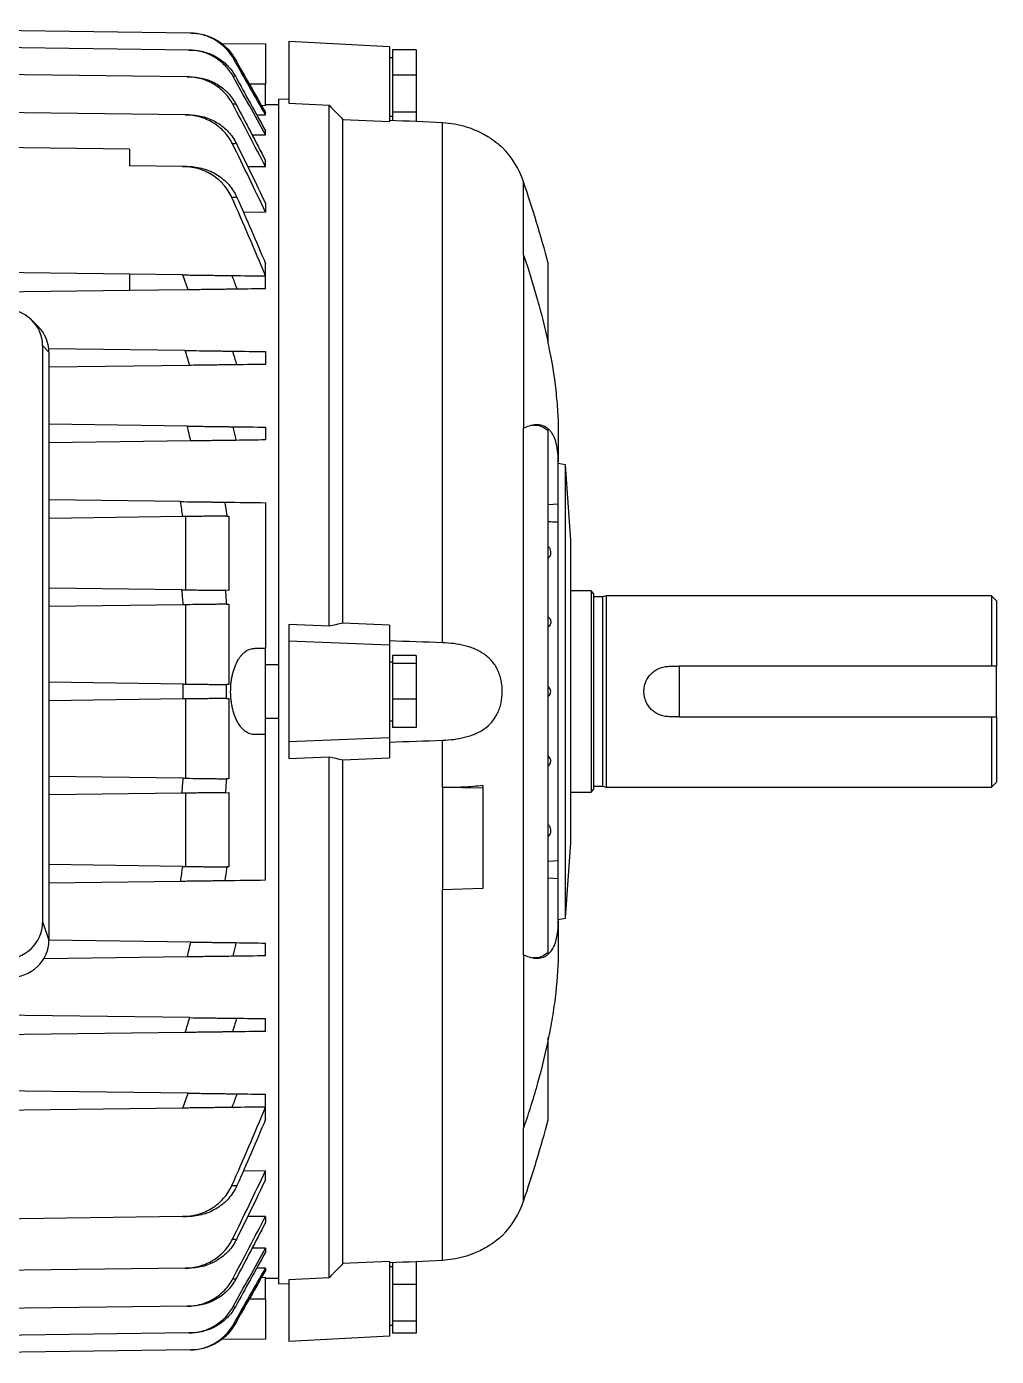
# Model space of a CAD drawing. Extents: x 49 to 1791, y 27 to 1041.
# Drawn here: x 1255.3 to 1447.9, y 28.7 to 292.7 of the extents above; entities that cross this region are included whole.
import ezdxf

# ---------------------------------------------------------------- set-up
doc = ezdxf.new("R2010")
doc.units = 0
doc.layers.get('0').update_dxf_attribs({"linetype": 'CONTINUOUS'})

msp = doc.modelspace()

# ---------------------------------------------------------------- linework, layer by layer
at = {"color": 7, "linetype": 'CONTINUOUS'}
for p, q in [((1287.78, 291.37), (1189.75, 292.65)), ((1287.54, 288), (1189.75, 289.28)), ((1293.92, 289.32), (1302.75, 289.2)), ((1302.75, 289.2), (1302.75, 281.2)), ((1327.4, 288.63), (1307.4, 289.68)), ((1307.4, 289.68), (1307.4, 277.43)), ((1327.4, 288.63), (1327.4, 273.79)), ((1332.7, 288.02), (1328, 288.02)), ((1328, 288.02), (1328, 283.01)), ((1332.7, 288.02), (1332.7, 283.01)), ((1328, 286.48), (1327.4, 286.48)), ((1287.22, 282.68), (1189.75, 283.96)), ((1332.7, 283.01), (1328, 283.01)), ((1328, 283.01), (1328, 275.67)), ((1332.7, 283.01), (1332.7, 275.67)), ((1302.75, 277.02), (1302.75, 281.2)), ((1302.75, 277.21), (1305.4, 277.16)), ((1307.4, 278.18), (1305.4, 278.28)), ((1305.4, 43.08), (1305.4, 278.28)), ((1307.4, 277.43), (1315.4, 277.04)), ((1286.82, 275.14), (1207.27, 276.19)), ((1300.99, 275.17), (1302.75, 275.14)), ((1301.94, 277.03), (1302.75, 277.02)), ((1302.75, 275.14), (1302.75, 275.61)), ((1315.4, 173.63), (1315.4, 277.04)), ((1327.4, 274.88), (1328, 274.88)), ((1332.7, 275.67), (1328, 275.67)), ((1328, 275.67), (1328, 274.08)), ((1332.7, 275.67), (1332.7, 273.85)), ((1302.75, 271.15), (1302.75, 271.98)), ((1318.12, 174.24), (1318.12, 274.23)), ((1318.12, 274.23), (1327.4, 273.79)), ((1337.92, 170.36), (1337.92, 273.59)), ((1300.08, 271.18), (1302.75, 271.15)), ((1275.75, 268.34), (1211.7, 269.18)), ((1275.75, 268.34), (1275.75, 265.04)), ((1286.31, 264.9), (1275.75, 265.04)), ((1299.19, 264.91), (1302.75, 264.86)), ((1302.75, 264.86), (1302.75, 266.1)), ((1302.75, 257.59), (1302.75, 255.84)), ((1298.32, 255.89), (1302.75, 255.84)), ((1302.75, 243.17), (1302.75, 245.64)), ((1354.02, 247.26), (1354.02, 212.94)), ((1358.9, 229.69), (1358.9, 245.68)), ((1275.75, 243.5), (1199.75, 244.5)), ((1275.75, 243.5), (1275.75, 240.26)), ((1286.31, 243.37), (1275.75, 243.5)), ((1286.57, 243.36), (1302.75, 243.17)), ((1302.75, 240.61), (1302.75, 243.15)), ((1275.75, 240.26), (1199.75, 239.26)), ((1287.43, 240.41), (1275.75, 240.26)), ((1257.62, 233.15), (1256.39, 234.38)), ((1258.52, 114.86), (1258.52, 229.3)), ((1259.75, 228.06), (1258.52, 229.3)), ((1286.82, 228.36), (1259.72, 228.71)), ((1259.75, 228.06), (1259.75, 111.31)), ((1302.75, 228.15), (1302.75, 225.61)), ((1287.73, 225.41), (1259.75, 225.05)), ((1287.22, 213.35), (1259.75, 213.71)), ((1302.75, 213.15), (1302.75, 210.61)), ((1354.02, 108.42), (1354.02, 212.94)), ((1358.9, 108.88), (1358.9, 212.48)), ((1360.9, 212.04), (1360.9, 206.28)), ((1287.93, 210.42), (1259.75, 210.05)), ((1360.9, 197.86), (1360.9, 206.28)), ((1362.35, 205.68), (1360.9, 205.94)), ((1363.4, 190.68), (1362.35, 205.68)), ((1362.35, 115.68), (1362.35, 205.68)), ((1285.87, 198.37), (1259.75, 198.71)), ((1302.75, 198.15), (1302.75, 169.2)), ((1286.36, 195.39), (1259.75, 195.05)), ((1286.96, 180.86), (1286.96, 195.4)), ((1295.09, 195.51), (1295.49, 195.51)), ((1295.49, 195.51), (1295.49, 180.75)), ((1360.9, 194.32), (1360.9, 197.86)), ((1360.9, 127.04), (1360.9, 194.32)), ((1363.4, 130.68), (1363.4, 190.68)), ((1286.17, 180.87), (1259.75, 181.21)), ((1295.49, 180.75), (1294.78, 180.76)), ((1367.4, 180.66), (1363.4, 180.66)), ((1367.9, 180.16), (1367.4, 180.66)), ((1367.4, 180.66), (1367.4, 160.68)), ((1367.9, 180.16), (1367.9, 160.68)), ((1370.4, 179.68), (1369.65, 179.48)), ((1446.9, 179.68), (1370.4, 179.68)), ((1370.4, 179.68), (1370.4, 160.68)), ((1447.9, 178.68), (1446.9, 179.68)), ((1446.9, 179.68), (1446.9, 165.68)), ((1286.43, 177.9), (1259.75, 177.55)), ((1286.96, 162.16), (1286.96, 177.9)), ((1295.01, 178.01), (1295.49, 178.01)), ((1295.49, 178.01), (1295.49, 162.05)), ((1369.65, 179.48), (1367.9, 179.48)), ((1369.65, 179.48), (1369.65, 160.68)), ((1447.9, 178.68), (1447.9, 165.68)), ((1327.4, 173.85), (1318.12, 174.24)), ((1307.4, 173.96), (1307.4, 170.68)), ((1315.4, 173.63), (1307.4, 173.96)), ((1327.4, 173.85), (1327.4, 169.88)), ((1302.75, 169.2), (1300.64, 169.23)), ((1302.75, 152.16), (1302.75, 169.2)), ((1327.4, 169.88), (1307.4, 170.68)), ((1307.4, 170.68), (1307.4, 150.68)), ((1327.4, 169.88), (1327.4, 151.48)), ((1328, 166.48), (1327.4, 166.48)), ((1332.7, 167.81), (1328, 167.81)), ((1328, 167.81), (1328, 166.26)), ((1332.7, 167.81), (1332.7, 166.26)), ((1305.4, 166), (1302.75, 165.99)), ((1332.7, 166.26), (1328, 166.26)), ((1328, 166.26), (1328, 159.13)), ((1332.7, 166.26), (1332.7, 159.13)), ((1382.9, 165.68), (1384.9, 165.68)), ((1384.9, 165.68), (1384.9, 155.68)), ((1447.9, 165.68), (1384.9, 165.68)), ((1447.9, 155.68), (1447.9, 165.68)), ((1286.39, 162.16), (1259.75, 162.51)), ((1295.49, 162.05), (1294.92, 162.05)), ((1286.39, 159.2), (1259.75, 158.85)), ((1286.96, 143.46), (1286.96, 159.2)), ((1294.92, 159.31), (1295.49, 159.31)), ((1295.49, 159.31), (1295.49, 143.35)), ((1332.7, 159.13), (1328, 159.13)), ((1328, 159.13), (1328, 153.55)), ((1332.7, 159.13), (1332.7, 153.55)), ((1367.4, 160.68), (1367.4, 140.71)), ((1367.9, 160.68), (1367.9, 141.21)), ((1369.65, 160.68), (1369.65, 141.88)), ((1370.4, 160.68), (1370.4, 141.68)), ((1302.75, 155.37), (1305.4, 155.36)), ((1327.4, 154.88), (1328, 154.88)), ((1332.7, 153.55), (1328, 153.55)), ((1384.9, 155.68), (1382.9, 155.68)), ((1384.9, 155.68), (1447.9, 155.68)), ((1446.9, 155.68), (1446.9, 141.68)), ((1447.9, 155.68), (1447.9, 142.68)), ((1302.75, 152.16), (1300.64, 152.13)), ((1302.75, 123.21), (1302.75, 152.16)), ((1327.4, 151.48), (1307.4, 150.68)), ((1307.4, 150.68), (1307.4, 147.4)), ((1327.4, 151.48), (1327.4, 147.51)), ((1337.92, 141.62), (1337.92, 151)), ((1307.4, 147.4), (1315.4, 147.73)), ((1315.4, 44.32), (1315.4, 147.73)), ((1318.12, 147.12), (1327.4, 147.51)), ((1318.12, 47.13), (1318.12, 147.12)), ((1286.43, 143.46), (1259.75, 143.81)), ((1295.49, 143.35), (1295.01, 143.35)), ((1446.9, 141.68), (1447.9, 142.68)), ((1286.17, 140.49), (1259.75, 140.15)), ((1286.96, 125.96), (1286.96, 140.5)), ((1294.78, 140.6), (1295.49, 140.61)), ((1295.49, 140.61), (1295.49, 125.85)), ((1337.92, 141.62), (1337.92, 121.33)), ((1345.92, 141.47), (1337.92, 141.62)), ((1345.92, 142.02), (1345.92, 141.47)), ((1345.92, 141.47), (1345.92, 121.59)), ((1363.4, 140.71), (1367.4, 140.71)), ((1367.4, 140.71), (1367.9, 141.21)), ((1367.9, 141.88), (1369.65, 141.88)), ((1369.65, 141.88), (1370.4, 141.68)), ((1370.4, 141.68), (1446.9, 141.68)), ((1362.35, 115.68), (1363.4, 130.68)), ((1360.9, 127.04), (1358.9, 126.92)), ((1360.9, 123.5), (1360.9, 127.04)), ((1286.36, 125.97), (1259.75, 126.31)), ((1295.49, 125.85), (1295.09, 125.85)), ((1285.87, 122.99), (1259.75, 122.65)), ((1345.92, 121.59), (1337.92, 121.33)), ((1360.9, 115.08), (1360.9, 123.5)), ((1337.92, 47.77), (1337.92, 121.33)), ((1258.52, 114.86), (1259.75, 111.31)), ((1360.9, 115.42), (1362.35, 115.68)), ((1360.9, 115.08), (1360.9, 109.32)), ((1287.93, 110.94), (1259.75, 111.31)), ((1302.75, 108.21), (1302.75, 110.75)), ((1354.02, 108.42), (1354.02, 74.1)), ((1287.22, 108.01), (1258.73, 107.63)), ((1287.73, 95.95), (1189.75, 97.23)), ((1302.75, 93.21), (1302.75, 95.75)), ((1286.82, 93), (1189.75, 91.73)), ((1358.9, 75.68), (1358.9, 91.99)), ((1287.43, 80.95), (1199.75, 82.1)), ((1302.75, 78.21), (1302.75, 80.75)), ((1286.31, 77.99), (1199.75, 76.86)), ((1302.75, 78.19), (1286.57, 78)), ((1302.75, 75.72), (1302.75, 78.19)), ((1302.75, 65.52), (1298.32, 65.47)), ((1302.75, 63.77), (1302.75, 65.52)), ((1286.31, 56.46), (1212.23, 55.49)), ((1302.75, 56.5), (1299.19, 56.45)), ((1302.75, 56.5), (1302.75, 55.26)), ((1302.75, 50.21), (1300.08, 50.18)), ((1302.75, 50.21), (1302.75, 49.38)), ((1327.4, 47.57), (1318.12, 47.13)), ((1327.4, 47.57), (1327.4, 32.73)), ((1332.7, 47.51), (1332.7, 43.01)), ((1286.82, 46.22), (1207.27, 45.18)), ((1302.75, 46.22), (1300.99, 46.19)), ((1302.75, 46.22), (1302.75, 45.75)), ((1328, 46.48), (1327.4, 46.48)), ((1328, 47.28), (1328, 43.01)), ((1302.75, 44.34), (1301.94, 44.33)), ((1302.75, 40.16), (1302.75, 44.34)), ((1305.4, 44.2), (1302.75, 44.15)), ((1305.4, 43.08), (1307.4, 43.18)), ((1315.4, 44.32), (1307.4, 43.93)), ((1307.4, 43.93), (1307.4, 31.68)), ((1332.7, 43.01), (1328, 43.01)), ((1328, 43.01), (1328, 35.67)), ((1332.7, 43.01), (1332.7, 35.67)), ((1302.75, 40.16), (1302.75, 32.16)), ((1287.22, 38.68), (1229.75, 37.93)), ((1327.4, 34.88), (1328, 34.88)), ((1332.7, 35.67), (1328, 35.67)), ((1328, 35.67), (1328, 33.34)), ((1332.7, 35.67), (1332.7, 33.34)), ((1287.54, 33.36), (1189.75, 32.08)), ((1302.75, 32.16), (1293.86, 32.04)), ((1327.4, 32.73), (1307.4, 31.68)), ((1332.7, 33.34), (1328, 33.34)), ((1287.78, 29.99), (1189.75, 28.71))]:
    msp.add_line(p, q, dxfattribs=at)
at = {"color": 8, "linetype": 'CONTINUOUS'}
for p, q in [((1302.75, 281.2), (1299.55, 281.24)), ((1354.02, 247.26), (1354.02, 261.81)), ((1360.9, 197.86), (1358.9, 197.73)), ((1360.9, 123.5), (1358.9, 123.63)), ((1354.02, 59.55), (1354.02, 74.1)), ((1299.55, 40.12), (1302.75, 40.16))]:
    msp.add_line(p, q, dxfattribs=at)
at = {"color": 7, "linetype": 'CONTINUOUS'}
for centre, radius, start, end in [((1336.98, 256.03), 18, 18.7526, 44.7019), ((1117.29, 181.44), 250, 14.8891, 18.7526), ((1117.29, 139.92), 250, 341.2474, 345.1109), ((1336.98, 65.33), 18, 315.3063, 341.2474)]:
    msp.add_arc(centre, radius, start, end, dxfattribs=at)
for centre, major_axis, start_param, end_param in [((1250.39, 229.06), (7.94, 1.82), 6.072229, 7.612867), ((1251.63, 227.83), (7.94, 1.82), 6.072229, 6.812389), ((1250.39, 115.09), (7.94, -1.82), 4.953504, 6.494142), ((1251.63, 111.54), (7.94, -1.82), 4.953504, 6.494142)]:
    msp.add_ellipse(centre, major_axis=major_axis, ratio=0.933198, start_param=start_param, end_param=end_param, dxfattribs=at)
for points, knots in [([(1296.42, 286.29), (1295.98, 287.06), (1295.45, 287.75), (1294.53, 288.68), (1294.2, 288.98), (1293.51, 289.51), (1293.15, 289.76), (1292.4, 290.2), (1292.01, 290.4), (1291.2, 290.74), (1290.78, 290.88), (1289.52, 291.23), (1288.66, 291.36), (1287.78, 291.37)], [0, 0, 0, 0, 0.25, 0.25, 0.375, 0.375, 0.5, 0.5, 0.625, 0.625, 0.75, 0.75, 1, 1, 1, 1]), ([(1288.08, 291.37), (1288.96, 291.35), (1289.81, 291.23), (1291.07, 290.88), (1291.49, 290.73), (1292.29, 290.39), (1292.67, 290.2), (1293.42, 289.76), (1293.78, 289.51), (1294.47, 288.97), (1294.8, 288.68), (1295.71, 287.76), (1296.23, 287.07), (1296.67, 286.3)], [0, 0, 0, 0, 0.25, 0.25, 0.375, 0.375, 0.5, 0.5, 0.625, 0.625, 0.75, 0.75, 1, 1, 1, 1]), ([(1296.35, 282.77), (1295.91, 283.56), (1295.38, 284.28), (1294.44, 285.24), (1294.11, 285.54), (1293.4, 286.09), (1293.03, 286.34), (1292.27, 286.79), (1291.87, 287), (1291.04, 287.35), (1290.62, 287.5), (1289.76, 287.74), (1289.33, 287.83), (1288.44, 287.96), (1287.99, 287.99), (1287.54, 288)], [0, 0, 0, 0, 0.25, 0.25, 0.375, 0.375, 0.5, 0.5, 0.625, 0.625, 0.75, 0.75, 0.875, 0.875, 1, 1, 1, 1]), ([(1288.04, 287.99), (1288.94, 287.98), (1289.82, 287.85), (1291.1, 287.49), (1291.52, 287.34), (1292.34, 286.99), (1292.73, 286.79), (1293.49, 286.34), (1293.86, 286.09), (1294.56, 285.54), (1294.89, 285.24), (1295.82, 284.29), (1296.34, 283.58), (1296.78, 282.8)], [0, 0, 0, 0, 0.25, 0.25, 0.375, 0.375, 0.5, 0.5, 0.625, 0.625, 0.75, 0.75, 1, 1, 1, 1]), ([(1296.67, 286.3), (1296.62, 286.3), (1296.57, 286.3), (1296.52, 286.3), (1296.48, 286.29), (1296.45, 286.29), (1296.42, 286.29)], [0, 0, 0, 0, 0.001664166, 0.001664166, 0.001664166, 0.002715767, 0.002715767, 0.002715767, 0.002715767]), ([(1296.28, 277.23), (1295.85, 278.06), (1295.31, 278.8), (1294.35, 279.8), (1294, 280.12), (1293.28, 280.7), (1292.9, 280.96), (1292.11, 281.43), (1291.7, 281.64), (1290.84, 282.01), (1290.41, 282.16), (1289.52, 282.41), (1289.07, 282.5), (1288.16, 282.64), (1287.69, 282.67), (1287.22, 282.68)], [0, 0, 0, 0, 0.25, 0.25, 0.375, 0.375, 0.5, 0.5, 0.625, 0.625, 0.75, 0.75, 0.875, 0.875, 1, 1, 1, 1]), ([(1287.93, 282.67), (1288.86, 282.66), (1289.76, 282.53), (1291.08, 282.15), (1291.52, 282), (1292.36, 281.64), (1292.76, 281.43), (1293.54, 280.96), (1293.92, 280.7), (1294.64, 280.13), (1294.98, 279.81), (1295.61, 279.15), (1295.9, 278.8), (1296.43, 278.06), (1296.68, 277.67), (1296.89, 277.26)], [0, 0, 0, 0, 0.25, 0.25, 0.375, 0.375, 0.5, 0.5, 0.625, 0.625, 0.75, 0.75, 0.875, 0.875, 1, 1, 1, 1]), ([(1296.78, 282.8), (1296.68, 282.79), (1296.58, 282.79), (1296.48, 282.78), (1296.44, 282.78), (1296.39, 282.78), (1296.35, 282.77)], [0, 0, 0, 0, 0.001886901, 0.001886901, 0.001886901, 0.002737695, 0.002737695, 0.002737695, 0.002737695]), ([(1296.89, 277.26), (1296.74, 277.26), (1296.59, 277.25), (1296.43, 277.24), (1296.38, 277.24), (1296.33, 277.23), (1296.28, 277.23)], [0, 0, 0, 0, 0.002106027, 0.002106027, 0.002106027, 0.002771251, 0.002771251, 0.002771251, 0.002771251]), ([(1296.21, 269.38), (1295.78, 270.25), (1295.23, 271.04), (1294.24, 272.11), (1293.89, 272.44), (1293.14, 273.05), (1292.74, 273.33), (1291.92, 273.83), (1291.49, 274.05), (1290.6, 274.43), (1290.15, 274.6), (1289.22, 274.86), (1288.75, 274.96), (1287.79, 275.1), (1287.3, 275.14), (1286.82, 275.14)], [0, 0, 0, 0, 0.25, 0.25, 0.375, 0.375, 0.5, 0.5, 0.625, 0.625, 0.75, 0.75, 0.875, 0.875, 1, 1, 1, 1]), ([(1287.73, 275.13), (1288.7, 275.12), (1289.64, 274.98), (1291.01, 274.59), (1291.47, 274.43), (1292.34, 274.04), (1292.76, 273.82), (1293.57, 273.33), (1293.96, 273.06), (1294.71, 272.45), (1295.06, 272.12), (1295.7, 271.42), (1296, 271.05), (1296.54, 270.27), (1296.79, 269.85), (1297, 269.42)], [0, 0, 0, 0, 0.25, 0.25, 0.375, 0.375, 0.5, 0.5, 0.625, 0.625, 0.75, 0.75, 0.875, 0.875, 1, 1, 1, 1]), ([(1337.92, 273.59), (1338.71, 273.52), (1340.32, 273.38), (1342.49, 272.84), (1344.41, 272.14), (1346.37, 271.2), (1348.25, 269.99), (1349.56, 268.89), (1349.71, 268.75), (1349.77, 268.69)], [0, 0, 0, 0, 0.132236, 0.268035, 0.37687, 0.488554, 0.666022, 0.844351, 1, 1, 1, 1]), ([(1297, 269.42), (1296.79, 269.41), (1296.57, 269.4), (1296.35, 269.39), (1296.3, 269.38), (1296.25, 269.38), (1296.21, 269.38)], [0, 0, 0, 0, 0.002313669, 0.002313669, 0.002313669, 0.002816675, 0.002816675, 0.002816675, 0.002816675]), ([(1296.1, 258.71), (1295.69, 259.65), (1295.13, 260.5), (1294.28, 261.46), (1294.11, 261.64), (1293.74, 262), (1293.55, 262.17), (1292.97, 262.66), (1292.55, 262.95), (1291.69, 263.49), (1291.23, 263.73), (1290.3, 264.14), (1289.82, 264.32), (1288.84, 264.6), (1288.34, 264.7), (1287.33, 264.85), (1286.82, 264.89), (1286.31, 264.9)], [0, 0, 0, 0, 0.25, 0.25, 0.3125, 0.3125, 0.375, 0.375, 0.5, 0.5, 0.625, 0.625, 0.75, 0.75, 0.875, 0.875, 1, 1, 1, 1]), ([(1287.43, 264.89), (1288.44, 264.87), (1289.43, 264.73), (1290.88, 264.31), (1291.36, 264.13), (1292.28, 263.72), (1292.72, 263.49), (1293.57, 262.96), (1293.98, 262.66), (1294.76, 262.01), (1295.12, 261.66), (1295.78, 260.91), (1296.08, 260.51), (1296.63, 259.66), (1296.87, 259.21), (1297.08, 258.75)], [0, 0, 0, 0, 0.25, 0.25, 0.375, 0.375, 0.5, 0.5, 0.625, 0.625, 0.75, 0.75, 0.875, 0.875, 1, 1, 1, 1]), ([(1297.08, 258.75), (1296.8, 258.74), (1296.52, 258.73), (1296.23, 258.71), (1296.19, 258.71), (1296.15, 258.71), (1296.1, 258.71)], [0, 0, 0, 0, 0.002495824, 0.002495824, 0.002495824, 0.002874365, 0.002874365, 0.002874365, 0.002874365]), ([(1354.02, 247.26), (1355.03, 244.33), (1355.95, 241.36), (1357.2, 236.88), (1357.59, 235.38), (1358.14, 233.11), (1358.31, 232.36), (1358.65, 230.84), (1358.81, 230.08), (1359.58, 226.3), (1360.06, 223.35), (1360.56, 219.02), (1360.68, 217.6), (1360.81, 215.48), (1360.84, 214.78), (1360.89, 213.4), (1360.9, 212.71), (1360.9, 212.04)], [0, 0, 0, 0, 0.25, 0.25, 0.375, 0.375, 0.4375, 0.4375, 0.5, 0.5, 0.75, 0.75, 0.875, 0.875, 0.9375, 0.9375, 1, 1, 1, 1]), ([(1286.31, 243.37), (1287.33, 243.35), (1288.34, 243.34), (1289.81, 243.32), (1290.3, 243.31), (1291.23, 243.3), (1291.68, 243.3), (1292.54, 243.28), (1292.95, 243.28), (1293.74, 243.27), (1294.11, 243.26), (1294.78, 243.26), (1295.09, 243.25), (1295.65, 243.24), (1295.89, 243.24), (1296.1, 243.24)], [0, 0, 0, 0, 0.25, 0.25, 0.375, 0.375, 0.5, 0.5, 0.625, 0.625, 0.75, 0.75, 0.875, 0.875, 1, 1, 1, 1]), ([(1296.1, 243.24), (1296.15, 243.12), (1296.19, 243), (1296.23, 242.88), (1296.52, 242.1), (1296.8, 241.32), (1297.08, 240.54)], [0, 0, 0, 0, 0.000378543, 0.000378543, 0.000378543, 0.002874377, 0.002874377, 0.002874377, 0.002874377]), ([(1297.08, 240.54), (1296.67, 240.53), (1296.12, 240.52), (1295.29, 240.51), (1295.11, 240.51), (1294.75, 240.5), (1294.57, 240.5), (1293.99, 240.49), (1293.59, 240.49), (1292.73, 240.48), (1292.28, 240.47), (1291.37, 240.46), (1290.89, 240.45), (1289.93, 240.44), (1289.44, 240.43), (1288.44, 240.42), (1287.93, 240.42), (1287.43, 240.41)], [0, 0, 0, 0, 0.25, 0.25, 0.3125, 0.3125, 0.375, 0.375, 0.5, 0.5, 0.625, 0.625, 0.75, 0.75, 0.875, 0.875, 1, 1, 1, 1]), ([(1286.82, 228.36), (1287.79, 228.35), (1288.74, 228.33), (1290.14, 228.32), (1290.6, 228.31), (1291.48, 228.3), (1291.91, 228.29), (1292.73, 228.28), (1293.13, 228.28), (1293.88, 228.27), (1294.24, 228.26), (1294.89, 228.25), (1295.19, 228.25), (1295.74, 228.24), (1295.99, 228.24), (1296.21, 228.24)], [0, 0, 0, 0, 0.25, 0.25, 0.375, 0.375, 0.5, 0.5, 0.625, 0.625, 0.75, 0.75, 0.875, 0.875, 1, 1, 1, 1]), ([(1296.21, 228.24), (1296.25, 228.08), (1296.3, 227.92), (1296.35, 227.75), (1296.57, 227.01), (1296.79, 226.27), (1297, 225.53)], [0, 0, 0, 0, 0.00050301, 0.00050301, 0.00050301, 0.002816691, 0.002816691, 0.002816691, 0.002816691]), ([(1297, 225.53), (1296.57, 225.53), (1296.03, 225.52), (1295.06, 225.51), (1294.71, 225.5), (1293.97, 225.49), (1293.58, 225.49), (1292.98, 225.48), (1292.77, 225.48), (1292.34, 225.47), (1292.13, 225.47), (1291.47, 225.46), (1291.02, 225.46), (1290.11, 225.44), (1289.64, 225.44), (1288.7, 225.43), (1288.21, 225.42), (1287.73, 225.41)], [0, 0, 0, 0, 0.25, 0.25, 0.375, 0.375, 0.5, 0.5, 0.5625, 0.5625, 0.625, 0.625, 0.75, 0.75, 0.875, 0.875, 1, 1, 1, 1]), ([(1287.22, 213.35), (1288.16, 213.34), (1289.07, 213.33), (1290.4, 213.31), (1290.84, 213.31), (1291.69, 213.3), (1292.1, 213.29), (1292.89, 213.28), (1293.27, 213.27), (1294, 213.27), (1294.35, 213.26), (1294.98, 213.25), (1295.28, 213.25), (1295.82, 213.24), (1296.06, 213.24), (1296.28, 213.24)], [0, 0, 0, 0, 0.25, 0.25, 0.375, 0.375, 0.5, 0.5, 0.625, 0.625, 0.75, 0.75, 0.875, 0.875, 1, 1, 1, 1]), ([(1296.28, 213.24), (1296.33, 213.02), (1296.38, 212.8), (1296.43, 212.59), (1296.59, 211.9), (1296.74, 211.22), (1296.89, 210.53)], [0, 0, 0, 0, 0.000665229, 0.000665229, 0.000665229, 0.002771269, 0.002771269, 0.002771269, 0.002771269]), ([(1360.9, 206.28), (1360.9, 207.88), (1360.72, 209.21), (1360.23, 210.83), (1360.03, 211.31), (1359.67, 211.93), (1359.54, 212.11), (1359.27, 212.46), (1359.12, 212.61), (1358.36, 213.3), (1357.63, 213.58), (1356.59, 213.62), (1356.37, 213.61), (1355.93, 213.56), (1355.7, 213.52), (1355.01, 213.35), (1354.53, 213.18), (1354.02, 212.94)], [0, 0, 0, 0, 0.25, 0.25, 0.375, 0.375, 0.4375, 0.4375, 0.5, 0.5, 0.75, 0.75, 0.8125, 0.8125, 0.875, 0.875, 1, 1, 1, 1]), ([(1355.86, 213.51), (1356.07, 213.54), (1356.69, 213.62), (1357.71, 213.32), (1358.5, 212.76), (1358.9, 212.48)], [0, 0, 0, 0, 0.1960878, 0.5964995, 1, 1, 1, 1]), ([(1296.89, 210.53), (1296.46, 210.53), (1295.93, 210.52), (1294.98, 210.51), (1294.64, 210.5), (1293.92, 210.49), (1293.55, 210.49), (1292.77, 210.48), (1292.36, 210.47), (1291.51, 210.46), (1291.08, 210.46), (1290.21, 210.45), (1289.76, 210.44), (1288.86, 210.43), (1288.39, 210.42), (1287.93, 210.42)], [0, 0, 0, 0, 0.25, 0.25, 0.375, 0.375, 0.5, 0.5, 0.625, 0.625, 0.75, 0.75, 0.875, 0.875, 1, 1, 1, 1]), ([(1285.87, 198.37), (1286.77, 198.36), (1287.65, 198.35), (1288.94, 198.33), (1289.37, 198.33), (1290.19, 198.32), (1290.59, 198.31), (1291.35, 198.3), (1291.72, 198.3), (1292.43, 198.29), (1292.76, 198.28), (1293.69, 198.27), (1294.22, 198.26), (1294.66, 198.26)], [0, 0, 0, 0, 0.25, 0.25, 0.375, 0.375, 0.5, 0.5, 0.625, 0.625, 0.75, 0.75, 1, 1, 1, 1]), ([(1294.66, 198.26), (1294.71, 197.97), (1294.75, 197.67), (1294.8, 197.38), (1294.9, 196.76), (1294.99, 196.13), (1295.09, 195.51)], [0, 0, 0, 0, 0.000884675, 0.000884675, 0.000884675, 0.002780978, 0.002780978, 0.002780978, 0.002780978]), ([(1295.09, 195.51), (1294.65, 195.5), (1294.13, 195.5), (1293.2, 195.48), (1292.87, 195.48), (1292.17, 195.47), (1291.81, 195.47), (1291.05, 195.46), (1290.65, 195.45), (1289.83, 195.44), (1289.41, 195.43), (1288.56, 195.42), (1288.13, 195.42), (1287.26, 195.41), (1286.81, 195.4), (1286.36, 195.39)], [0, 0, 0, 0, 0.25, 0.25, 0.375, 0.375, 0.5, 0.5, 0.625, 0.625, 0.75, 0.75, 0.875, 0.875, 1, 1, 1, 1]), ([(1358.9, 194.44), (1359.07, 194.43), (1359.73, 194.39), (1360.4, 194.35), (1360.9, 194.32)], [0, 0, 0, 0, 0.25008, 1, 1, 1, 1]), ([(1358.9, 187.15), (1358.99, 187.22), (1359.19, 187.38), (1359.36, 187.72), (1359.45, 188.09), (1359.46, 188.51), (1359.33, 188.92), (1359.12, 189.24), (1358.97, 189.37), (1358.9, 189.43)], [0, 0, 0, 0, 0.129549, 0.293387, 0.413371, 0.565356, 0.770684, 0.893914, 1, 1, 1, 1]), ([(1286.43, 177.9), (1286.41, 178.24), (1286.38, 178.58), (1286.35, 178.92), (1286.29, 179.57), (1286.24, 180.22), (1286.17, 180.87)], [0, 0, 0, 0, 0.001024958, 0.001024958, 0.001024958, 0.002983294, 0.002983294, 0.002983294, 0.002983294]), ([(1286.17, 180.87), (1287.05, 180.86), (1287.91, 180.84), (1289.17, 180.83), (1289.59, 180.82), (1290.39, 180.81), (1290.78, 180.81), (1291.53, 180.8), (1291.89, 180.79), (1292.58, 180.78), (1292.91, 180.78), (1293.82, 180.77), (1294.35, 180.76), (1294.78, 180.76)], [0, 0, 0, 0, 0.25, 0.25, 0.375, 0.375, 0.5, 0.5, 0.625, 0.625, 0.75, 0.75, 1, 1, 1, 1]), ([(1294.78, 180.76), (1294.82, 180.39), (1294.85, 180.02), (1294.88, 179.64), (1294.92, 179.1), (1294.96, 178.55), (1295.01, 178.01)], [0, 0, 0, 0, 0.001113955, 0.001113955, 0.001113955, 0.002756058, 0.002756058, 0.002756058, 0.002756058]), ([(1295.01, 178.01), (1294.57, 178), (1294.05, 178), (1293.13, 177.98), (1292.8, 177.98), (1292.12, 177.97), (1291.76, 177.97), (1291.01, 177.96), (1290.63, 177.95), (1289.82, 177.94), (1289.41, 177.93), (1288.16, 177.92), (1287.31, 177.91), (1286.43, 177.9)], [0, 0, 0, 0, 0.25, 0.25, 0.375, 0.375, 0.5, 0.5, 0.625, 0.625, 0.75, 0.75, 1, 1, 1, 1]), ([(1358.9, 175.44), (1358.93, 175.42), (1359.08, 175.34), (1359.26, 175.09), (1359.4, 174.73), (1359.42, 174.33), (1359.29, 173.94), (1359.11, 173.65), (1358.94, 173.55), (1358.9, 173.53)], [0, 0, 0, 0, 0.05197, 0.215547, 0.382788, 0.55783, 0.741653, 0.931885, 1, 1, 1, 1]), ([(1300.64, 152.13), (1300.34, 152.13), (1300.04, 152.17), (1299.45, 152.35), (1299.17, 152.49), (1298.75, 152.77), (1298.61, 152.88), (1298.34, 153.12), (1298.2, 153.25), (1297.82, 153.68), (1297.58, 154), (1297.12, 154.76), (1296.91, 155.19), (1296.55, 156.11), (1296.39, 156.61), (1296.19, 157.42), (1296.13, 157.7), (1296.03, 158.27), (1295.99, 158.55), (1295.92, 159.14), (1295.89, 159.43), (1295.85, 160.03), (1295.84, 160.34), (1295.84, 161.25), (1295.87, 161.85), (1295.98, 162.73), (1296.02, 163.03), (1296.12, 163.6), (1296.17, 163.87), (1296.3, 164.41), (1296.38, 164.67), (1296.53, 165.18), (1296.62, 165.43), (1296.9, 166.13), (1297.1, 166.56), (1297.44, 167.13), (1297.56, 167.32), (1297.81, 167.65), (1297.93, 167.81), (1298.19, 168.09), (1298.32, 168.23), (1298.59, 168.47), (1298.73, 168.57), (1299.16, 168.86), (1299.44, 169), (1300.03, 169.19), (1300.34, 169.23), (1300.64, 169.23)], [0, 0, 0, 0, 0.0625, 0.0625, 0.125, 0.125, 0.15625, 0.15625, 0.1875, 0.1875, 0.25, 0.25, 0.3125, 0.3125, 0.375, 0.375, 0.40625, 0.40625, 0.4375, 0.4375, 0.46875, 0.46875, 0.5, 0.5, 0.5625, 0.5625, 0.59375, 0.59375, 0.625, 0.625, 0.65625, 0.65625, 0.6875, 0.6875, 0.75, 0.75, 0.78125, 0.78125, 0.8125, 0.8125, 0.84375, 0.84375, 0.875, 0.875, 0.9375, 0.9375, 1, 1, 1, 1]), ([(1337.92, 151), (1338.68, 151.03), (1339.42, 151.09), (1340.88, 151.28), (1341.6, 151.41), (1342.66, 151.67), (1343.01, 151.77), (1343.69, 152), (1344.02, 152.12), (1344.66, 152.39), (1344.97, 152.54), (1345.58, 152.87), (1345.88, 153.05), (1346.73, 153.64), (1347.24, 154.1), (1347.92, 154.88), (1348.13, 155.16), (1348.51, 155.74), (1348.68, 156.05), (1348.99, 156.68), (1349.13, 157.01), (1349.36, 157.7), (1349.46, 158.06), (1349.7, 159.15), (1349.78, 159.89), (1349.78, 161.42), (1349.71, 162.16), (1349.47, 163.25), (1349.38, 163.61), (1349.14, 164.3), (1349.01, 164.64), (1348.7, 165.28), (1348.53, 165.59), (1348.14, 166.18), (1347.94, 166.46), (1347.49, 166.98), (1347.25, 167.22), (1346.74, 167.68), (1346.46, 167.9), (1345.62, 168.49), (1345.01, 168.82), (1344.03, 169.24), (1343.7, 169.36), (1343.02, 169.58), (1342.68, 169.68), (1341.63, 169.95), (1340.91, 170.08), (1339.43, 170.27), (1338.68, 170.33), (1337.92, 170.36)], [0, 0, 0, 0, 0.0625, 0.0625, 0.125, 0.125, 0.15625, 0.15625, 0.1875, 0.1875, 0.21875, 0.21875, 0.25, 0.25, 0.3125, 0.3125, 0.34375, 0.34375, 0.375, 0.375, 0.40625, 0.40625, 0.4375, 0.4375, 0.5, 0.5, 0.5625, 0.5625, 0.59375, 0.59375, 0.625, 0.625, 0.65625, 0.65625, 0.6875, 0.6875, 0.71875, 0.71875, 0.75, 0.75, 0.8125, 0.8125, 0.84375, 0.84375, 0.875, 0.875, 0.9375, 0.9375, 1, 1, 1, 1]), ([(1382.9, 155.68), (1382.57, 155.68), (1382.24, 155.71), (1381.6, 155.84), (1381.28, 155.94), (1380.68, 156.19), (1380.39, 156.34), (1379.85, 156.7), (1379.59, 156.91), (1379.14, 157.37), (1378.93, 157.62), (1378.56, 158.17), (1378.41, 158.46), (1378.22, 158.91), (1378.17, 159.06), (1378.07, 159.38), (1378.03, 159.54), (1377.93, 160.02), (1377.9, 160.35), (1377.9, 161), (1377.93, 161.34), (1378.06, 161.98), (1378.16, 162.29), (1378.41, 162.9), (1378.56, 163.19), (1378.92, 163.73), (1379.13, 163.98), (1379.59, 164.45), (1379.85, 164.65), (1380.38, 165.01), (1380.68, 165.17), (1381.28, 165.42), (1381.59, 165.52), (1382.24, 165.65), (1382.57, 165.68), (1382.9, 165.68)], [0, 0, 0, 0, 0.0625, 0.0625, 0.125, 0.125, 0.1875, 0.1875, 0.25, 0.25, 0.3125, 0.3125, 0.375, 0.375, 0.40625, 0.40625, 0.4375, 0.4375, 0.5, 0.5, 0.5625, 0.5625, 0.625, 0.625, 0.6875, 0.6875, 0.75, 0.75, 0.8125, 0.8125, 0.875, 0.875, 0.9375, 0.9375, 1, 1, 1, 1]), ([(1286.39, 159.2), (1286.39, 159.69), (1286.39, 160.19), (1286.39, 160.68), (1286.39, 161.17), (1286.39, 161.67), (1286.39, 162.16)], [0, 0, 0, 0, 0.001484963, 0.001484963, 0.001484963, 0.002969927, 0.002969927, 0.002969927, 0.002969927]), ([(1286.39, 162.16), (1287.26, 162.15), (1288.11, 162.14), (1289.35, 162.13), (1289.77, 162.12), (1290.56, 162.11), (1290.94, 162.11), (1291.68, 162.1), (1292.04, 162.09), (1292.73, 162.08), (1293.05, 162.08), (1293.96, 162.07), (1294.48, 162.06), (1294.92, 162.05)], [0, 0, 0, 0, 0.25, 0.25, 0.375, 0.375, 0.5, 0.5, 0.625, 0.625, 0.75, 0.75, 1, 1, 1, 1]), ([(1294.92, 162.05), (1294.92, 161.6), (1294.92, 161.14), (1294.92, 160.68), (1294.92, 160.22), (1294.92, 159.76), (1294.92, 159.31)], [0, 0, 0, 0, 0.001373291, 0.001373291, 0.001373291, 0.002746582, 0.002746582, 0.002746582, 0.002746582]), ([(1358.9, 159.73), (1358.94, 159.76), (1359.1, 159.86), (1359.28, 160.14), (1359.4, 160.53), (1359.39, 160.94), (1359.23, 161.31), (1359.05, 161.55), (1358.92, 161.62), (1358.9, 161.64)], [0, 0, 0, 0, 0.068348, 0.25175, 0.432619, 0.611759, 0.79038, 0.969767, 1, 1, 1, 1]), ([(1294.92, 159.31), (1294.48, 159.3), (1293.96, 159.29), (1293.05, 159.28), (1292.72, 159.28), (1292.04, 159.27), (1291.68, 159.26), (1290.94, 159.25), (1290.56, 159.25), (1289.76, 159.24), (1289.35, 159.23), (1288.11, 159.22), (1287.26, 159.21), (1286.39, 159.2)], [0, 0, 0, 0, 0.25, 0.25, 0.375, 0.375, 0.5, 0.5, 0.625, 0.625, 0.75, 0.75, 1, 1, 1, 1]), ([(1358.9, 145.92), (1358.93, 145.94), (1359.08, 146.02), (1359.26, 146.27), (1359.4, 146.63), (1359.42, 147.03), (1359.29, 147.42), (1359.11, 147.71), (1358.94, 147.81), (1358.9, 147.83)], [0, 0, 0, 0, 0.05197, 0.215547, 0.382788, 0.55783, 0.741653, 0.931885, 1, 1, 1, 1]), ([(1286.17, 140.49), (1286.24, 141.14), (1286.29, 141.79), (1286.35, 142.44), (1286.38, 142.78), (1286.41, 143.12), (1286.43, 143.46)], [0, 0, 0, 0, 0.001958323, 0.001958323, 0.001958323, 0.002983273, 0.002983273, 0.002983273, 0.002983273]), ([(1286.43, 143.46), (1287.31, 143.45), (1288.16, 143.44), (1289.42, 143.43), (1289.83, 143.42), (1290.63, 143.41), (1291.02, 143.4), (1291.76, 143.39), (1292.12, 143.39), (1292.81, 143.38), (1293.14, 143.38), (1294.05, 143.36), (1294.57, 143.36), (1295.01, 143.35)], [0, 0, 0, 0, 0.25, 0.25, 0.375, 0.375, 0.5, 0.5, 0.625, 0.625, 0.75, 0.75, 1, 1, 1, 1]), ([(1295.01, 143.35), (1294.96, 142.81), (1294.92, 142.26), (1294.88, 141.72), (1294.85, 141.34), (1294.82, 140.97), (1294.78, 140.6)], [0, 0, 0, 0, 0.001642097, 0.001642097, 0.001642097, 0.002756049, 0.002756049, 0.002756049, 0.002756049]), ([(1294.78, 140.6), (1294.35, 140.6), (1293.82, 140.59), (1292.9, 140.58), (1292.57, 140.58), (1291.88, 140.57), (1291.52, 140.56), (1290.78, 140.55), (1290.39, 140.55), (1289.58, 140.54), (1289.17, 140.53), (1287.91, 140.52), (1287.05, 140.5), (1286.17, 140.49)], [0, 0, 0, 0, 0.25, 0.25, 0.375, 0.375, 0.5, 0.5, 0.625, 0.625, 0.75, 0.75, 1, 1, 1, 1]), ([(1345.92, 142.02), (1344.69, 141.87), (1343.41, 141.76), (1341.4, 141.66), (1340.72, 141.64), (1339.33, 141.61), (1338.63, 141.61), (1337.92, 141.62)], [0, 0, 0, 0, 0.5, 0.5, 0.75, 0.75, 1, 1, 1, 1]), ([(1358.9, 131.95), (1358.99, 132.02), (1359.19, 132.18), (1359.36, 132.52), (1359.45, 132.89), (1359.46, 133.31), (1359.33, 133.72), (1359.12, 134.04), (1358.97, 134.17), (1358.9, 134.23)], [0, 0, 0, 0, 0.129549, 0.293387, 0.413371, 0.565356, 0.770684, 0.893914, 1, 1, 1, 1]), ([(1286.36, 125.97), (1287.26, 125.95), (1288.13, 125.94), (1289.41, 125.93), (1289.84, 125.92), (1290.65, 125.91), (1291.05, 125.9), (1291.81, 125.89), (1292.17, 125.89), (1292.87, 125.88), (1293.2, 125.88), (1294.13, 125.86), (1294.65, 125.86), (1295.09, 125.85)], [0, 0, 0, 0, 0.25, 0.25, 0.375, 0.375, 0.5, 0.5, 0.625, 0.625, 0.75, 0.75, 1, 1, 1, 1]), ([(1295.09, 125.85), (1294.99, 125.23), (1294.9, 124.6), (1294.8, 123.98), (1294.75, 123.69), (1294.71, 123.39), (1294.66, 123.1)], [0, 0, 0, 0, 0.001896294, 0.001896294, 0.001896294, 0.002780964, 0.002780964, 0.002780964, 0.002780964]), ([(1294.66, 123.1), (1294.22, 123.1), (1293.69, 123.09), (1292.76, 123.08), (1292.42, 123.07), (1291.72, 123.06), (1291.35, 123.06), (1290.59, 123.05), (1290.19, 123.04), (1289.36, 123.03), (1288.94, 123.03), (1288.08, 123.02), (1287.65, 123.01), (1286.77, 123), (1286.32, 122.99), (1285.87, 122.99)], [0, 0, 0, 0, 0.25, 0.25, 0.375, 0.375, 0.5, 0.5, 0.625, 0.625, 0.75, 0.75, 0.875, 0.875, 1, 1, 1, 1]), ([(1354.02, 108.42), (1355.03, 107.95), (1355.95, 107.72), (1357.2, 107.76), (1357.59, 107.84), (1358.14, 108.05), (1358.31, 108.14), (1358.65, 108.35), (1358.81, 108.47), (1359.58, 109.17), (1360.06, 109.98), (1360.56, 111.59), (1360.68, 112.2), (1360.81, 113.2), (1360.84, 113.56), (1360.89, 114.3), (1360.9, 114.68), (1360.9, 115.08)], [0, 0, 0, 0, 0.25, 0.25, 0.375, 0.375, 0.4375, 0.4375, 0.5, 0.5, 0.75, 0.75, 0.875, 0.875, 0.9375, 0.9375, 1, 1, 1, 1]), ([(1287.93, 110.94), (1288.86, 110.93), (1289.76, 110.92), (1291.08, 110.9), (1291.52, 110.9), (1292.36, 110.89), (1292.76, 110.88), (1293.54, 110.87), (1293.92, 110.87), (1294.64, 110.86), (1294.98, 110.85), (1295.61, 110.84), (1295.9, 110.84), (1296.43, 110.83), (1296.68, 110.83), (1296.89, 110.83)], [0, 0, 0, 0, 0.25, 0.25, 0.375, 0.375, 0.5, 0.5, 0.625, 0.625, 0.75, 0.75, 0.875, 0.875, 1, 1, 1, 1]), ([(1296.89, 110.83), (1296.74, 110.14), (1296.59, 109.46), (1296.43, 108.77), (1296.38, 108.56), (1296.33, 108.34), (1296.28, 108.12)], [0, 0, 0, 0, 0.002106027, 0.002106027, 0.002106027, 0.002771251, 0.002771251, 0.002771251, 0.002771251]), ([(1360.9, 109.32), (1360.9, 106.62), (1360.72, 103.83), (1360.23, 99.49), (1360.03, 98.02), (1359.67, 95.78), (1359.54, 95.03), (1359.27, 93.54), (1359.12, 92.79), (1358.36, 89.04), (1357.63, 86.04), (1356.59, 82.28), (1356.37, 81.52), (1355.93, 80.02), (1355.7, 79.27), (1355.01, 77.04), (1354.53, 75.56), (1354.02, 74.1)], [0, 0, 0, 0, 0.25, 0.25, 0.375, 0.375, 0.4375, 0.4375, 0.5, 0.5, 0.75, 0.75, 0.8125, 0.8125, 0.875, 0.875, 1, 1, 1, 1]), ([(1358.9, 108.88), (1358.52, 108.61), (1357.75, 108.06), (1356.73, 107.75), (1356.09, 107.82), (1355.86, 107.85)], [0, 0, 0, 0, 0.388727, 0.78029, 1, 1, 1, 1]), ([(1296.28, 108.12), (1295.85, 108.12), (1295.31, 108.11), (1294.35, 108.1), (1294, 108.09), (1293.28, 108.09), (1292.9, 108.08), (1292.11, 108.07), (1291.7, 108.06), (1290.84, 108.05), (1290.41, 108.05), (1289.52, 108.04), (1289.07, 108.03), (1288.16, 108.02), (1287.69, 108.01), (1287.22, 108.01)], [0, 0, 0, 0, 0.25, 0.25, 0.375, 0.375, 0.5, 0.5, 0.625, 0.625, 0.75, 0.75, 0.875, 0.875, 1, 1, 1, 1]), ([(1287.73, 95.95), (1288.7, 95.93), (1289.64, 95.92), (1291.01, 95.9), (1291.47, 95.9), (1292.34, 95.89), (1292.76, 95.88), (1293.57, 95.87), (1293.96, 95.87), (1294.71, 95.86), (1295.06, 95.85), (1295.7, 95.84), (1296, 95.84), (1296.54, 95.83), (1296.79, 95.83), (1297, 95.83)], [0, 0, 0, 0, 0.25, 0.25, 0.375, 0.375, 0.5, 0.5, 0.625, 0.625, 0.75, 0.75, 0.875, 0.875, 1, 1, 1, 1]), ([(1297, 95.83), (1296.79, 95.09), (1296.57, 94.35), (1296.35, 93.61), (1296.3, 93.44), (1296.25, 93.28), (1296.21, 93.12)], [0, 0, 0, 0, 0.002313669, 0.002313669, 0.002313669, 0.002816675, 0.002816675, 0.002816675, 0.002816675]), ([(1296.21, 93.12), (1295.78, 93.12), (1295.23, 93.11), (1294.24, 93.1), (1293.89, 93.09), (1293.14, 93.08), (1292.74, 93.08), (1291.92, 93.07), (1291.49, 93.06), (1290.6, 93.05), (1290.15, 93.04), (1289.22, 93.03), (1288.75, 93.03), (1287.79, 93.01), (1287.3, 93.01), (1286.82, 93)], [0, 0, 0, 0, 0.25, 0.25, 0.375, 0.375, 0.5, 0.5, 0.625, 0.625, 0.75, 0.75, 0.875, 0.875, 1, 1, 1, 1]), ([(1287.43, 80.95), (1288.44, 80.94), (1289.43, 80.93), (1290.88, 80.91), (1291.36, 80.9), (1292.28, 80.89), (1292.72, 80.88), (1293.57, 80.87), (1293.98, 80.87), (1294.76, 80.86), (1295.12, 80.85), (1295.78, 80.84), (1296.08, 80.84), (1296.63, 80.83), (1296.87, 80.83), (1297.08, 80.82)], [0, 0, 0, 0, 0.25, 0.25, 0.375, 0.375, 0.5, 0.5, 0.625, 0.625, 0.75, 0.75, 0.875, 0.875, 1, 1, 1, 1]), ([(1297.08, 80.82), (1296.8, 80.04), (1296.52, 79.26), (1296.23, 78.48), (1296.19, 78.36), (1296.15, 78.24), (1296.1, 78.12)], [0, 0, 0, 0, 0.002495824, 0.002495824, 0.002495824, 0.002874365, 0.002874365, 0.002874365, 0.002874365]), ([(1296.1, 78.12), (1295.69, 78.12), (1295.13, 78.11), (1294.28, 78.1), (1294.11, 78.1), (1293.74, 78.09), (1293.55, 78.09), (1292.97, 78.08), (1292.55, 78.08), (1291.69, 78.06), (1291.23, 78.06), (1290.3, 78.05), (1289.82, 78.04), (1288.84, 78.03), (1288.34, 78.02), (1287.33, 78.01), (1286.82, 78), (1286.31, 77.99)], [0, 0, 0, 0, 0.25, 0.25, 0.3125, 0.3125, 0.375, 0.375, 0.5, 0.5, 0.625, 0.625, 0.75, 0.75, 0.875, 0.875, 1, 1, 1, 1]), ([(1286.31, 56.46), (1287.33, 56.47), (1288.34, 56.62), (1289.81, 57.04), (1290.3, 57.22), (1291.23, 57.63), (1291.68, 57.86), (1292.54, 58.4), (1292.95, 58.69), (1293.74, 59.35), (1294.11, 59.71), (1294.78, 60.47), (1295.09, 60.87), (1295.65, 61.72), (1295.89, 62.18), (1296.1, 62.65)], [0, 0, 0, 0, 0.25, 0.25, 0.375, 0.375, 0.5, 0.5, 0.625, 0.625, 0.75, 0.75, 0.875, 0.875, 1, 1, 1, 1]), ([(1297.08, 62.61), (1296.67, 61.68), (1296.12, 60.84), (1295.29, 59.9), (1295.11, 59.71), (1294.75, 59.36), (1294.57, 59.19), (1293.99, 58.71), (1293.59, 58.41), (1292.73, 57.88), (1292.28, 57.64), (1291.37, 57.23), (1290.89, 57.06), (1289.93, 56.78), (1289.44, 56.67), (1288.44, 56.52), (1287.93, 56.48), (1287.43, 56.47)], [0, 0, 0, 0, 0.25, 0.25, 0.3125, 0.3125, 0.375, 0.375, 0.5, 0.5, 0.625, 0.625, 0.75, 0.75, 0.875, 0.875, 1, 1, 1, 1]), ([(1296.1, 62.65), (1296.15, 62.65), (1296.19, 62.65), (1296.23, 62.65), (1296.52, 62.63), (1296.8, 62.62), (1297.08, 62.61)], [0, 0, 0, 0, 0.000378543, 0.000378543, 0.000378543, 0.002874377, 0.002874377, 0.002874377, 0.002874377]), ([(1286.82, 46.22), (1287.79, 46.23), (1288.74, 46.37), (1290.14, 46.76), (1290.6, 46.93), (1291.48, 47.31), (1291.91, 47.53), (1292.73, 48.03), (1293.13, 48.3), (1293.88, 48.92), (1294.24, 49.25), (1294.89, 49.95), (1295.19, 50.33), (1295.74, 51.12), (1295.99, 51.54), (1296.21, 51.98)], [0, 0, 0, 0, 0.25, 0.25, 0.375, 0.375, 0.5, 0.5, 0.625, 0.625, 0.75, 0.75, 0.875, 0.875, 1, 1, 1, 1]), ([(1297, 51.94), (1296.57, 51.08), (1296.03, 50.3), (1295.06, 49.25), (1294.71, 48.91), (1293.97, 48.31), (1293.58, 48.04), (1292.98, 47.67), (1292.77, 47.55), (1292.34, 47.33), (1292.13, 47.22), (1291.47, 46.93), (1291.02, 46.77), (1290.11, 46.51), (1289.64, 46.41), (1288.7, 46.27), (1288.21, 46.23), (1287.73, 46.23)], [0, 0, 0, 0, 0.25, 0.25, 0.375, 0.375, 0.5, 0.5, 0.5625, 0.5625, 0.625, 0.625, 0.75, 0.75, 0.875, 0.875, 1, 1, 1, 1]), ([(1296.21, 51.98), (1296.25, 51.98), (1296.3, 51.98), (1296.35, 51.97), (1296.57, 51.96), (1296.79, 51.95), (1297, 51.94)], [0, 0, 0, 0, 0.00050301, 0.00050301, 0.00050301, 0.002816691, 0.002816691, 0.002816691, 0.002816691]), ([(1349.77, 52.67), (1349.78, 52.68), (1349.9, 52.78), (1349.49, 52.41), (1348.5, 51.59), (1346.7, 50.35), (1344.51, 49.23), (1342.17, 48.43), (1340.04, 47.94), (1338.6, 47.83), (1337.92, 47.77)], [0, 0, 0, 0, 0.002673, 0.153761, 0.304704, 0.460895, 0.633806, 0.758563, 0.886915, 1, 1, 1, 1]), ([(1287.22, 38.68), (1288.16, 38.69), (1289.07, 38.82), (1290.4, 39.2), (1290.84, 39.35), (1291.69, 39.72), (1292.1, 39.93), (1292.89, 40.4), (1293.27, 40.66), (1294, 41.24), (1294.35, 41.55), (1294.98, 42.22), (1295.28, 42.57), (1295.82, 43.32), (1296.06, 43.72), (1296.28, 44.13)], [0, 0, 0, 0, 0.25, 0.25, 0.375, 0.375, 0.5, 0.5, 0.625, 0.625, 0.75, 0.75, 0.875, 0.875, 1, 1, 1, 1]), ([(1296.89, 44.1), (1296.46, 43.28), (1295.93, 42.54), (1294.98, 41.55), (1294.64, 41.24), (1293.92, 40.66), (1293.55, 40.4), (1292.77, 39.94), (1292.36, 39.73), (1291.51, 39.36), (1291.08, 39.21), (1290.21, 38.96), (1289.76, 38.86), (1288.86, 38.73), (1288.39, 38.7), (1287.93, 38.69)], [0, 0, 0, 0, 0.25, 0.25, 0.375, 0.375, 0.5, 0.5, 0.625, 0.625, 0.75, 0.75, 0.875, 0.875, 1, 1, 1, 1]), ([(1296.28, 44.13), (1296.33, 44.13), (1296.38, 44.12), (1296.43, 44.12), (1296.59, 44.11), (1296.74, 44.1), (1296.89, 44.1)], [0, 0, 0, 0, 0.000665229, 0.000665229, 0.000665229, 0.002771269, 0.002771269, 0.002771269, 0.002771269]), ([(1287.54, 33.36), (1288.44, 33.37), (1289.33, 33.5), (1290.62, 33.86), (1291.05, 34.01), (1291.87, 34.36), (1292.27, 34.57), (1293.03, 35.02), (1293.4, 35.27), (1294.11, 35.83), (1294.45, 36.13), (1295.38, 37.08), (1295.91, 37.8), (1296.35, 38.59)], [0, 0, 0, 0, 0.25, 0.25, 0.375, 0.375, 0.5, 0.5, 0.625, 0.625, 0.75, 0.75, 1, 1, 1, 1]), ([(1296.78, 38.56), (1296.34, 37.78), (1295.82, 37.07), (1294.89, 36.12), (1294.55, 35.82), (1293.86, 35.27), (1293.49, 35.02), (1292.73, 34.57), (1292.34, 34.37), (1291.52, 34.02), (1291.1, 33.87), (1290.25, 33.63), (1289.81, 33.54), (1288.94, 33.41), (1288.49, 33.38), (1288.04, 33.37)], [0, 0, 0, 0, 0.25, 0.25, 0.375, 0.375, 0.5, 0.5, 0.625, 0.625, 0.75, 0.75, 0.875, 0.875, 1, 1, 1, 1]), ([(1296.35, 38.59), (1296.39, 38.58), (1296.44, 38.58), (1296.48, 38.58), (1296.58, 38.57), (1296.68, 38.57), (1296.78, 38.56)], [0, 0, 0, 0, 0.000850799, 0.000850799, 0.000850799, 0.00273771, 0.00273771, 0.00273771, 0.00273771]), ([(1287.78, 29.99), (1288.66, 30), (1289.53, 30.13), (1290.79, 30.48), (1291.21, 30.62), (1292.01, 30.97), (1292.4, 31.16), (1293.15, 31.6), (1293.51, 31.85), (1294.21, 32.39), (1294.54, 32.68), (1295.45, 33.61), (1295.98, 34.3), (1296.42, 35.07)], [0, 0, 0, 0, 0.25, 0.25, 0.375, 0.375, 0.5, 0.5, 0.625, 0.625, 0.75, 0.75, 1, 1, 1, 1]), ([(1296.67, 35.06), (1296.23, 34.29), (1295.71, 33.6), (1294.79, 32.67), (1294.46, 32.38), (1293.78, 31.84), (1293.42, 31.6), (1292.67, 31.16), (1292.28, 30.97), (1291.48, 30.62), (1291.06, 30.48), (1289.81, 30.13), (1288.96, 30.01), (1288.08, 29.99)], [0, 0, 0, 0, 0.25, 0.25, 0.375, 0.375, 0.5, 0.5, 0.625, 0.625, 0.75, 0.75, 1, 1, 1, 1]), ([(1296.42, 35.07), (1296.45, 35.07), (1296.48, 35.07), (1296.52, 35.06), (1296.57, 35.06), (1296.62, 35.06), (1296.67, 35.06)], [0, 0, 0, 0, 0.001051605, 0.001051605, 0.001051605, 0.002715777, 0.002715777, 0.002715777, 0.002715777])]:
    msp.add_open_spline(points, degree=3, knots=knots, dxfattribs=at)
for points in [[(1287.54, 288), (1287.72, 287.99), (1287.88, 287.99), (1288.04, 287.99)], [(1302.75, 275.14), (1300.64, 278.86), (1298.53, 282.58), (1296.42, 286.29)], [(1296.67, 286.3), (1298.7, 282.74), (1300.72, 279.18), (1302.75, 275.61)], [(1287.22, 282.68), (1287.46, 282.68), (1287.7, 282.67), (1287.93, 282.67)], [(1302.75, 271.15), (1300.62, 275.03), (1298.49, 278.9), (1296.35, 282.77)], [(1296.78, 282.8), (1298.77, 279.19), (1300.77, 275.59), (1302.75, 271.98)], [(1302.75, 264.86), (1300.61, 268.99), (1298.45, 273.12), (1296.28, 277.23)], [(1296.89, 277.26), (1298.86, 273.55), (1300.81, 269.83), (1302.75, 266.1)], [(1286.82, 275.14), (1287.13, 275.14), (1287.43, 275.14), (1287.73, 275.13)], [(1315.4, 277.04), (1316.31, 276.11), (1317.21, 275.17), (1318.12, 274.23)], [(1327.4, 274.11), (1330.91, 273.94), (1334.41, 273.76), (1337.92, 273.59)], [(1302.75, 255.84), (1300.61, 260.37), (1298.42, 264.88), (1296.21, 269.38)], [(1297, 269.42), (1298.94, 265.49), (1300.86, 261.54), (1302.75, 257.59)], [(1286.31, 264.9), (1286.68, 264.9), (1287.06, 264.89), (1287.43, 264.89)], [(1302.75, 243.17), (1300.61, 248.39), (1298.39, 253.56), (1296.1, 258.71)], [(1297.08, 258.75), (1299.02, 254.4), (1300.91, 250.03), (1302.75, 245.64)], [(1287.43, 240.41), (1287.06, 241.4), (1286.68, 242.38), (1286.31, 243.37)], [(1296.1, 243.24), (1298.39, 243.21), (1300.61, 243.18), (1302.75, 243.15)], [(1302.75, 240.61), (1300.91, 240.59), (1299.02, 240.56), (1297.08, 240.54)], [(1287.73, 225.41), (1287.43, 226.4), (1287.13, 227.38), (1286.82, 228.36)], [(1296.21, 228.24), (1298.42, 228.21), (1300.61, 228.18), (1302.75, 228.15)], [(1302.75, 225.61), (1300.86, 225.58), (1298.94, 225.56), (1297, 225.53)], [(1287.93, 210.42), (1287.7, 211.4), (1287.46, 212.38), (1287.22, 213.35)], [(1296.28, 213.24), (1298.45, 213.21), (1300.61, 213.18), (1302.75, 213.15)], [(1302.75, 210.61), (1300.81, 210.58), (1298.86, 210.56), (1296.89, 210.53)], [(1286.36, 195.39), (1286.2, 196.39), (1286.04, 197.38), (1285.87, 198.37)], [(1294.66, 198.26), (1297.37, 198.22), (1300.07, 198.19), (1302.75, 198.15)], [(1318.12, 174.24), (1317.21, 174.04), (1316.31, 173.83), (1315.4, 173.63)], [(1337.92, 170.36), (1334.41, 170.49), (1330.91, 170.61), (1327.4, 170.72)], [(1327.4, 150.64), (1330.91, 150.75), (1334.41, 150.87), (1337.92, 151)], [(1315.4, 147.73), (1316.31, 147.53), (1317.21, 147.32), (1318.12, 147.12)], [(1285.87, 122.99), (1286.04, 123.98), (1286.2, 124.97), (1286.36, 125.97)], [(1302.75, 123.21), (1300.07, 123.17), (1297.37, 123.14), (1294.66, 123.1)], [(1287.22, 108.01), (1287.46, 108.98), (1287.7, 109.96), (1287.93, 110.94)], [(1296.89, 110.83), (1298.86, 110.8), (1300.81, 110.78), (1302.75, 110.75)], [(1302.75, 108.21), (1300.61, 108.18), (1298.45, 108.15), (1296.28, 108.12)], [(1286.82, 93), (1287.13, 93.98), (1287.43, 94.96), (1287.73, 95.95)], [(1297, 95.83), (1298.94, 95.8), (1300.86, 95.78), (1302.75, 95.75)], [(1302.75, 93.21), (1300.61, 93.18), (1298.42, 93.15), (1296.21, 93.12)], [(1286.31, 77.99), (1286.68, 78.98), (1287.06, 79.96), (1287.43, 80.95)], [(1297.08, 80.82), (1299.02, 80.8), (1300.91, 80.77), (1302.75, 80.75)], [(1302.75, 78.21), (1300.61, 78.18), (1298.39, 78.15), (1296.1, 78.12)], [(1296.1, 62.65), (1298.39, 67.8), (1300.61, 72.97), (1302.75, 78.19)], [(1302.75, 75.72), (1300.91, 71.33), (1299.02, 66.96), (1297.08, 62.61)], [(1296.21, 51.98), (1298.42, 56.48), (1300.61, 60.99), (1302.75, 65.52)], [(1302.75, 63.77), (1300.86, 59.82), (1298.94, 55.87), (1297, 51.94)], [(1287.43, 56.47), (1287.06, 56.47), (1286.68, 56.46), (1286.31, 56.46)], [(1296.28, 44.13), (1298.45, 48.24), (1300.61, 52.37), (1302.75, 56.5)], [(1302.75, 55.26), (1300.81, 51.53), (1298.86, 47.81), (1296.89, 44.1)], [(1296.35, 38.59), (1298.49, 42.46), (1300.62, 46.33), (1302.75, 50.21)], [(1302.75, 49.38), (1300.77, 45.77), (1298.77, 42.17), (1296.78, 38.56)], [(1337.92, 47.77), (1334.41, 47.6), (1330.91, 47.42), (1327.4, 47.25)], [(1287.73, 46.23), (1287.43, 46.22), (1287.13, 46.22), (1286.82, 46.22)], [(1296.42, 35.07), (1298.53, 38.78), (1300.64, 42.5), (1302.75, 46.22)], [(1302.75, 45.75), (1300.72, 42.18), (1298.7, 38.62), (1296.67, 35.06)], [(1318.12, 47.13), (1317.21, 46.19), (1316.31, 45.25), (1315.4, 44.32)], [(1287.93, 38.69), (1287.7, 38.69), (1287.46, 38.68), (1287.22, 38.68)], [(1288.04, 33.37), (1287.88, 33.37), (1287.72, 33.37), (1287.54, 33.36)]]:
    msp.add_open_spline(points, degree=3, dxfattribs=at)

doc.saveas('drawing.dxf')
